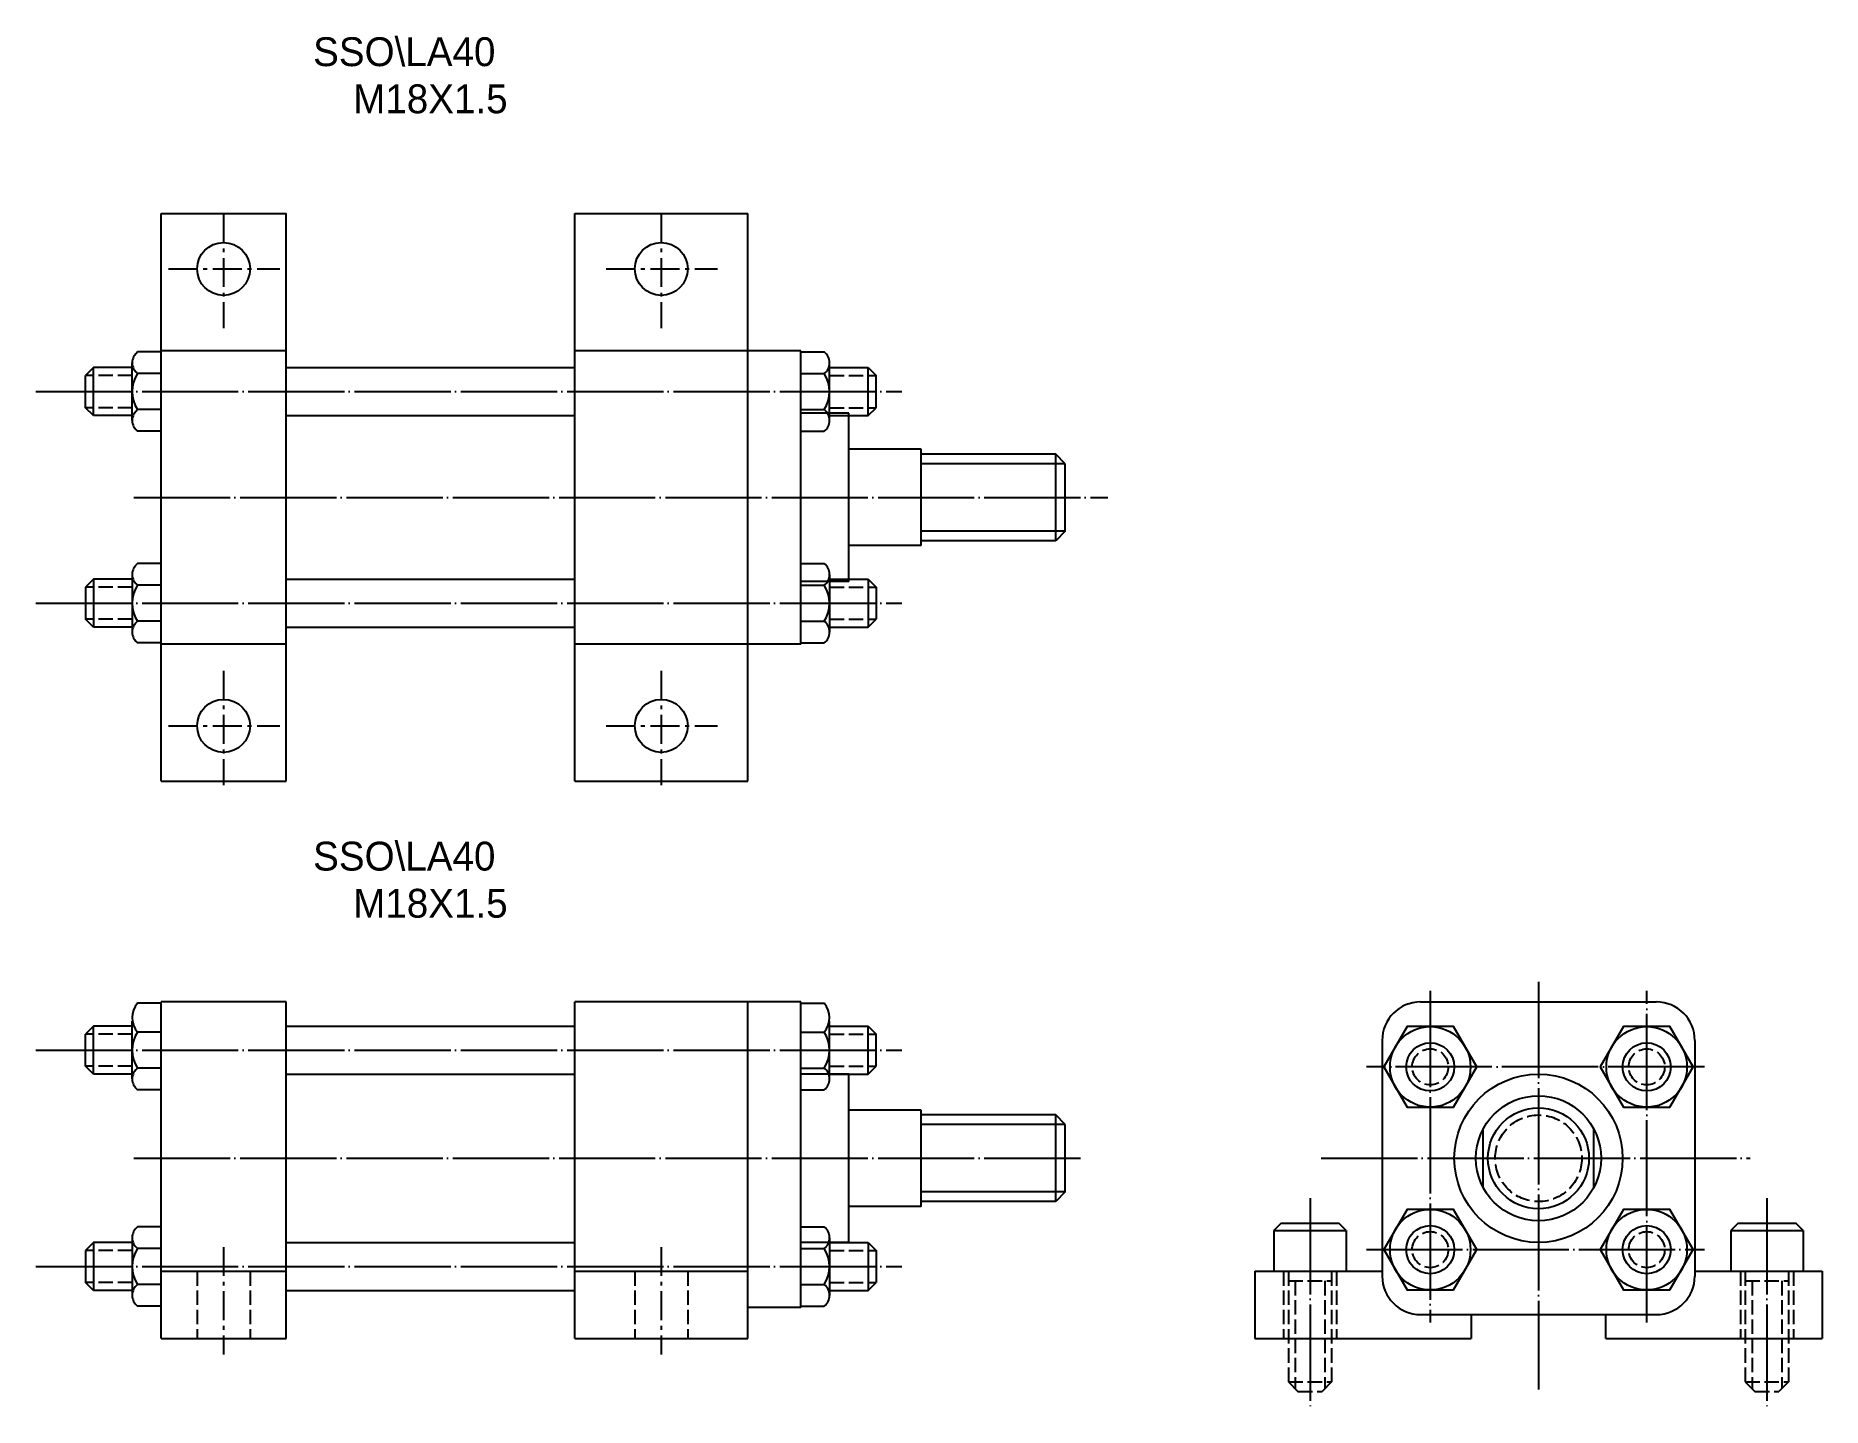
# Model space of a CAD drawing. Extents: x 269 to 641, y 157 to 443.
import ezdxf

# ---------------------------------------------------------------- set-up
doc = ezdxf.new("R2010")
doc.units = 0
doc.header["$MEASUREMENT"] = 0
for name, pattern in [('CENTER', [22, 20, -1, 0, -1]), ('DASHED', [4, 3, -1]), ('SCENTER', [9.2, 6, -1.2, 0.8, -1.2])]:
    doc.linetypes.add(name, pattern=pattern)
for name, color, linetype in [('CEN', 1, 'CENTER'), ('CON', 2, 'CONTINUOUS'), ('DAS', 3, 'DASHED'), ('SCEN', 1, 'SCENTER'), ('UTI', 7, 'CONTINUOUS')]:
    doc.layers.add(name, color=color, linetype=linetype)

# ---------------------------------------------------------------- blocks, each defined once
blk = doc.blocks.new('DI00061A')
at = {"layer": 'CON'}
blk.add_circle((0, 0), 5.5, dxfattribs=at)
at = {"layer": 'SCEN'}
for p, q in [((0, 11.47), (0, -12.34)), ((-11.43, 0), (11.66, 0))]:
    blk.add_line(p, q, dxfattribs=at)

msp = doc.modelspace()

# ---------------------------------------------------------------- linework, layer by layer
at = {"layer": 'CEN'}
for p, q in [((269.18, 368.54), (449.23, 368.54)), ((289.6, 346.54), (492.05, 346.54)), ((269.18, 324.54), (449.23, 324.54)), ((581.62, 245.82), (581.62, 161.09)), ((559.12, 243.94), (559.12, 174.97)), ((604.12, 174.97), (604.12, 243.94)), ((269.18, 231.64), (449.23, 231.64)), ((616.11, 228.14), (545.84, 228.14)), ((289.6, 209.14), (487.05, 209.14)), ((536.46, 209.14), (625.61, 209.14)), ((534.12, 200.82), (534.12, 157.37)), ((629.12, 200.82), (629.12, 157.37)), ((545.84, 190.14), (616.11, 190.14)), ((269.18, 186.64), (449.23, 186.64))]:
    msp.add_line(p, q, dxfattribs=at)
at = {"layer": 'CON'}
for p, q in [((295.24, 287.54), (295.24, 405.54)), ((295.24, 405.54), (321.24, 405.54)), ((321.24, 287.54), (321.24, 405.54)), ((381.24, 405.54), (417.24, 405.54)), ((381.24, 287.54), (381.24, 405.54)), ((417.24, 287.54), (417.24, 405.54)), ((295.24, 376.78), (290.36, 376.78)), ((321.24, 377.04), (295.24, 377.04)), ((428.24, 377.04), (381.24, 377.04)), ((428.24, 316.04), (428.24, 377.04)), ((428.24, 376.78), (433.11, 376.78)), ((281.22, 373.53), (279.56, 371.87)), ((279.56, 365.2), (279.56, 371.87)), ((289.24, 373.53), (281.22, 373.53)), ((281.22, 363.54), (281.22, 373.53)), ((289.24, 362.54), (289.24, 374.53)), ((295.24, 372.29), (290.36, 372.29)), ((321.24, 373.53), (381.24, 373.53)), ((428.24, 372.29), (433.11, 372.29)), ((434.23, 362.54), (434.23, 374.53)), ((434.23, 373.53), (442.25, 373.53)), ((442.25, 363.54), (442.25, 373.53)), ((442.25, 373.53), (443.92, 371.87)), ((443.92, 365.2), (443.92, 371.87)), ((281.22, 363.54), (279.56, 365.2)), ((295.24, 364.79), (290.36, 364.79)), ((428.24, 364.79), (433.11, 364.79)), ((438.24, 364.04), (428.24, 364.04)), ((438.24, 329.04), (438.24, 364.04)), ((442.25, 363.54), (443.92, 365.2)), ((289.24, 363.54), (281.22, 363.54)), ((321.24, 363.54), (381.24, 363.54)), ((434.23, 363.54), (442.25, 363.54)), ((295.24, 360.29), (290.36, 360.29)), ((428.24, 360.29), (433.11, 360.29)), ((453.24, 356.54), (438.24, 356.54)), ((453.24, 336.54), (453.24, 356.54)), ((481.24, 355.54), (453.24, 355.54)), ((483.24, 353.54), (481.24, 355.54)), ((481.24, 337.54), (481.24, 355.54)), ((483.24, 339.54), (483.24, 353.54)), ((483.24, 339.54), (481.24, 337.54)), ((453.24, 336.54), (438.24, 336.54)), ((481.24, 337.54), (453.24, 337.54)), ((295.24, 332.78), (290.36, 332.78)), ((428.24, 332.78), (433.11, 332.78)), ((281.22, 329.53), (279.56, 327.87)), ((279.56, 327.87), (279.56, 321.2)), ((289.24, 329.53), (281.22, 329.53)), ((281.22, 329.53), (281.22, 319.54)), ((289.24, 330.53), (289.24, 318.54)), ((295.24, 328.29), (290.36, 328.29)), ((321.24, 329.53), (381.24, 329.53)), ((438.24, 329.04), (428.24, 329.04)), ((428.24, 328.29), (433.11, 328.29)), ((434.23, 330.53), (434.23, 318.54)), ((434.23, 329.53), (442.25, 329.53)), ((442.25, 329.53), (442.25, 319.54)), ((442.25, 329.53), (443.92, 327.87)), ((443.92, 327.87), (443.92, 321.2)), ((281.22, 319.54), (279.56, 321.2)), ((289.24, 319.54), (281.22, 319.54)), ((295.24, 320.79), (290.36, 320.79)), ((321.24, 319.54), (381.24, 319.54)), ((428.24, 320.79), (433.11, 320.79)), ((434.23, 319.54), (442.25, 319.54)), ((442.25, 319.54), (443.92, 321.2)), ((295.24, 316.29), (290.36, 316.29)), ((321.24, 316.04), (295.24, 316.04)), ((428.24, 316.04), (381.24, 316.04)), ((428.24, 316.04), (417.24, 316.04)), ((428.24, 316.29), (433.11, 316.29)), ((295.24, 287.54), (321.24, 287.54)), ((381.24, 287.54), (417.24, 287.54)), ((295.24, 171.64), (295.24, 241.64)), ((321.24, 241.64), (295.24, 241.64)), ((321.24, 171.64), (321.24, 241.64)), ((428.24, 241.64), (381.24, 241.64)), ((381.24, 171.64), (381.24, 241.64)), ((417.24, 171.64), (417.24, 241.64)), ((428.24, 178.14), (428.24, 241.64)), ((557.12, 241.64), (606.12, 241.64)), ((295.24, 241.38), (290.36, 241.38)), ((428.24, 241.38), (433.11, 241.38)), ((281.22, 236.64), (279.56, 234.97)), ((279.56, 228.31), (279.56, 234.97)), ((289.24, 236.64), (281.22, 236.64)), ((281.22, 226.64), (281.22, 236.64)), ((289.24, 225.64), (289.24, 237.63)), ((295.24, 235.39), (290.36, 235.39)), ((321.24, 236.64), (381.24, 236.64)), ((428.24, 235.39), (433.11, 235.39)), ((434.23, 225.64), (434.23, 237.63)), ((434.23, 236.64), (442.25, 236.64)), ((442.25, 226.64), (442.25, 236.64)), ((442.25, 236.64), (443.92, 234.97)), ((443.92, 228.31), (443.92, 234.97)), ((549.12, 233.64), (549.12, 184.64)), ((614.12, 233.64), (614.12, 184.64)), ((281.22, 226.64), (279.56, 228.31)), ((289.24, 226.64), (281.22, 226.64)), ((295.24, 227.89), (290.36, 227.89)), ((321.24, 226.64), (381.24, 226.64)), ((428.24, 227.89), (433.11, 227.89)), ((438.24, 226.64), (428.24, 226.64)), ((434.23, 226.64), (442.25, 226.64)), ((438.24, 191.64), (438.24, 226.64)), ((442.25, 226.64), (443.92, 228.31)), ((295.24, 223.39), (290.36, 223.39)), ((428.24, 223.39), (433.11, 223.39)), ((453.24, 219.14), (438.24, 219.14)), ((453.24, 199.14), (453.24, 219.14)), ((481.24, 218.14), (453.24, 218.14)), ((481.24, 200.14), (481.24, 218.14)), ((483.24, 216.14), (481.24, 218.14)), ((483.24, 202.14), (483.24, 216.14)), ((570.12, 203.07), (570.12, 215.2)), ((593.12, 203.07), (593.12, 215.2)), ((483.24, 202.14), (481.24, 200.14)), ((453.24, 199.14), (438.24, 199.14)), ((481.24, 200.14), (453.24, 200.14)), ((295.24, 194.88), (290.36, 194.88)), ((428.24, 194.88), (433.11, 194.88)), ((528.12, 195.64), (526.62, 194.14)), ((526.62, 194.14), (526.62, 185.64)), ((526.62, 194.14), (541.62, 194.14)), ((528.12, 195.64), (540.12, 195.64)), ((541.62, 194.14), (540.12, 195.64)), ((541.62, 194.14), (541.62, 185.64)), ((623.12, 195.64), (621.62, 194.14)), ((621.62, 194.14), (636.62, 194.14)), ((621.62, 194.14), (621.62, 185.64)), ((623.12, 195.64), (635.12, 195.64)), ((636.62, 194.14), (635.12, 195.64)), ((636.62, 194.14), (636.62, 185.64)), ((281.22, 191.64), (279.56, 189.97)), ((279.56, 189.97), (279.56, 183.31)), ((289.24, 191.64), (281.22, 191.64)), ((281.22, 191.64), (281.22, 181.64)), ((289.24, 192.63), (289.24, 180.64)), ((295.24, 190.39), (290.36, 190.39)), ((321.24, 191.64), (381.24, 191.64)), ((438.24, 191.64), (428.24, 191.64)), ((428.24, 190.39), (433.11, 190.39)), ((434.23, 192.63), (434.23, 180.64)), ((434.23, 191.64), (442.25, 191.64)), ((442.25, 191.64), (442.25, 181.64)), ((442.25, 191.64), (443.92, 189.97)), ((443.92, 189.97), (443.92, 183.31)), ((281.22, 181.64), (279.56, 183.31)), ((295.24, 182.89), (290.36, 182.89)), ((295.24, 185.64), (321.24, 185.64)), ((381.24, 185.64), (417.24, 185.64)), ((428.24, 182.89), (433.11, 182.89)), ((442.25, 181.64), (443.92, 183.31)), ((522.62, 185.64), (549.12, 185.64)), ((522.62, 185.64), (522.62, 171.64)), ((614.12, 185.64), (640.62, 185.64)), ((640.62, 185.64), (640.62, 171.64)), ((289.24, 181.64), (281.22, 181.64)), ((295.24, 178.39), (290.36, 178.39)), ((321.24, 181.64), (381.24, 181.64)), ((428.24, 178.39), (433.11, 178.39)), ((434.23, 181.64), (442.25, 181.64)), ((428.24, 178.14), (417.24, 178.14)), ((428.24, 178.14), (417.24, 178.14)), ((557.12, 176.64), (606.12, 176.64)), ((567.62, 176.64), (567.62, 171.64)), ((595.62, 171.64), (595.62, 176.64)), ((295.24, 171.64), (321.24, 171.64)), ((381.24, 171.64), (417.24, 171.64)), ((522.62, 171.64), (567.62, 171.64)), ((595.62, 171.64), (640.62, 171.64))]:
    msp.add_line(p, q, dxfattribs=at)
for points in [[(563.96, 219.76), (568.79, 228.14), (563.96, 236.51), (554.29, 236.51), (549.46, 228.14), (554.29, 219.76)], [(608.96, 219.76), (613.79, 228.14), (608.96, 236.51), (599.29, 236.51), (594.46, 228.14), (599.29, 219.76)], [(563.96, 181.76), (568.79, 190.14), (563.96, 198.51), (554.29, 198.51), (549.46, 190.14), (554.29, 181.76)], [(608.96, 181.76), (613.79, 190.14), (608.96, 198.51), (599.29, 198.51), (594.46, 190.14), (599.29, 181.76)]]:
    msp.add_lwpolyline(points, close=True, dxfattribs=at)
for centre, radius in [((559.12, 228.14), 8.37), ((604.12, 228.14), 8.37), ((559.12, 228.14), 5), ((604.12, 228.14), 5), ((581.62, 209.14), 17.5), ((581.62, 209.14), 13), ((581.62, 209.14), 10.5), ((559.12, 190.14), 8.37), ((604.12, 190.14), 8.37), ((559.12, 190.14), 5), ((604.12, 190.14), 5)]:
    msp.add_circle(centre, radius, dxfattribs=at)
for centre, radius, start, end in [((292.05, 374.53), 2.81, 126.8699, 233.1301), ((431.42, 374.53), 2.81, 306.8699, 53.1301), ((296.05, 368.54), 6.81, 146.6015, 213.3985), ((427.42, 368.54), 6.81, 326.6015, 33.3985), ((292.05, 362.54), 2.81, 126.8699, 233.1301), ((431.42, 362.54), 2.81, 306.8699, 53.1301), ((292.05, 330.53), 2.81, 126.8699, 233.1301), ((431.42, 330.53), 2.81, 306.8699, 53.1301), ((296.05, 324.54), 6.81, 146.6015, 213.3985), ((427.42, 324.54), 6.81, 326.6015, 33.3985), ((292.05, 318.54), 2.81, 126.8699, 233.1301), ((431.42, 318.54), 2.81, 306.8699, 53.1301), ((557.12, 233.64), 8, 90, 180), ((606.12, 233.64), 8, 0, 90), ((293.8, 238.38), 4.56, 138.8917, 221.1083), ((429.67, 238.38), 4.56, 318.8917, 41.1083), ((296.05, 231.64), 6.81, 146.6015, 213.3985), ((427.42, 231.64), 6.81, 326.6015, 33.3985), ((292.05, 225.64), 2.81, 126.8699, 233.1301), ((431.42, 225.64), 2.81, 306.8699, 53.1301), ((292.05, 192.63), 2.81, 126.8699, 233.1301), ((431.42, 192.63), 2.81, 306.8699, 53.1301), ((296.05, 186.64), 6.81, 146.6015, 213.3985), ((427.42, 186.64), 6.81, 326.6015, 33.3985), ((292.05, 180.64), 2.81, 126.8699, 233.1301), ((431.42, 180.64), 2.81, 306.8699, 53.1301), ((557.12, 184.64), 8, 180, 270), ((606.12, 184.64), 8, 270, 0)]:
    msp.add_arc(centre, radius, start, end, dxfattribs=at)
at = {"layer": 'DAS'}
for p, q in [((289.24, 371.87), (279.56, 371.87)), ((434.23, 371.87), (443.92, 371.87)), ((289.24, 365.2), (279.56, 365.2)), ((434.23, 365.2), (443.92, 365.2)), ((289.24, 327.87), (279.56, 327.87)), ((434.23, 327.87), (443.92, 327.87)), ((289.24, 321.2), (279.56, 321.2)), ((434.23, 321.2), (443.92, 321.2)), ((289.24, 234.97), (279.56, 234.97)), ((434.23, 234.97), (443.92, 234.97)), ((289.24, 228.31), (279.56, 228.31)), ((434.23, 228.31), (443.92, 228.31)), ((289.24, 189.97), (279.56, 189.97)), ((434.23, 189.97), (443.92, 189.97)), ((289.24, 183.31), (279.56, 183.31)), ((302.74, 185.64), (302.74, 171.64)), ((313.74, 185.64), (313.74, 171.64)), ((393.74, 185.64), (393.74, 171.64)), ((404.74, 185.64), (404.74, 171.64)), ((434.23, 183.31), (443.92, 183.31)), ((528.62, 185.64), (528.62, 171.64)), ((529.62, 185.64), (529.62, 162.64)), ((529.62, 183.64), (538.62, 183.64)), ((531.02, 183.64), (531.02, 161.24)), ((537.22, 183.64), (537.22, 161.24)), ((538.62, 185.64), (538.62, 162.64)), ((539.62, 185.64), (539.62, 171.64)), ((623.62, 185.64), (623.62, 171.64)), ((624.62, 185.64), (624.62, 162.64)), ((624.62, 183.64), (633.62, 183.64)), ((626.02, 183.64), (626.02, 161.24)), ((632.22, 183.64), (632.22, 161.24)), ((633.62, 185.64), (633.62, 162.64)), ((634.62, 185.64), (634.62, 171.64)), ((529.62, 162.64), (538.62, 162.64)), ((529.62, 162.64), (531.62, 160.64)), ((531.62, 160.64), (536.62, 160.64)), ((538.62, 162.64), (536.62, 160.64)), ((624.62, 162.64), (633.62, 162.64)), ((624.62, 162.64), (626.62, 160.64)), ((626.62, 160.64), (631.62, 160.64)), ((633.62, 162.64), (631.62, 160.64))]:
    msp.add_line(p, q, dxfattribs=at)
for centre, radius in [((559.12, 228.14), 3.75), ((604.12, 228.14), 3.75), ((581.62, 209.14), 9), ((559.12, 190.14), 3.75), ((604.12, 190.14), 3.75)]:
    msp.add_circle(centre, radius, dxfattribs=at)
at = {"layer": 'SCEN'}
for p, q in [((308.24, 190.68), (308.24, 168.37)), ((399.24, 190.68), (399.24, 168.37))]:
    msp.add_line(p, q, dxfattribs=at)
at = {"layer": 'UTI'}
for p, q in [((483.24, 353.54), (453.24, 353.54)), ((483.24, 339.54), (453.24, 339.54)), ((483.24, 216.14), (453.24, 216.14)), ((483.24, 202.14), (453.24, 202.14))]:
    msp.add_line(p, q, dxfattribs=at)

# ---------------------------------------------------------------- block references
for p in [(308.24, 394.04), (399.24, 394.04), (308.24, 299.04), (399.24, 299.04)]:
    msp.add_blockref('DI00061A', p, dxfattribs=at)

# ---------------------------------------------------------------- texts
for s, p in [('SSO\\LA40', (326.85, 436.21)), ('M18X1.5', (335.18, 426.41)), ('SSO\\LA40', (326.85, 268.96)), ('M18X1.5', (335.18, 259.16))]:
    msp.add_text(s, height=6, dxfattribs=at).set_placement(p)

doc.saveas('drawing.dxf')
